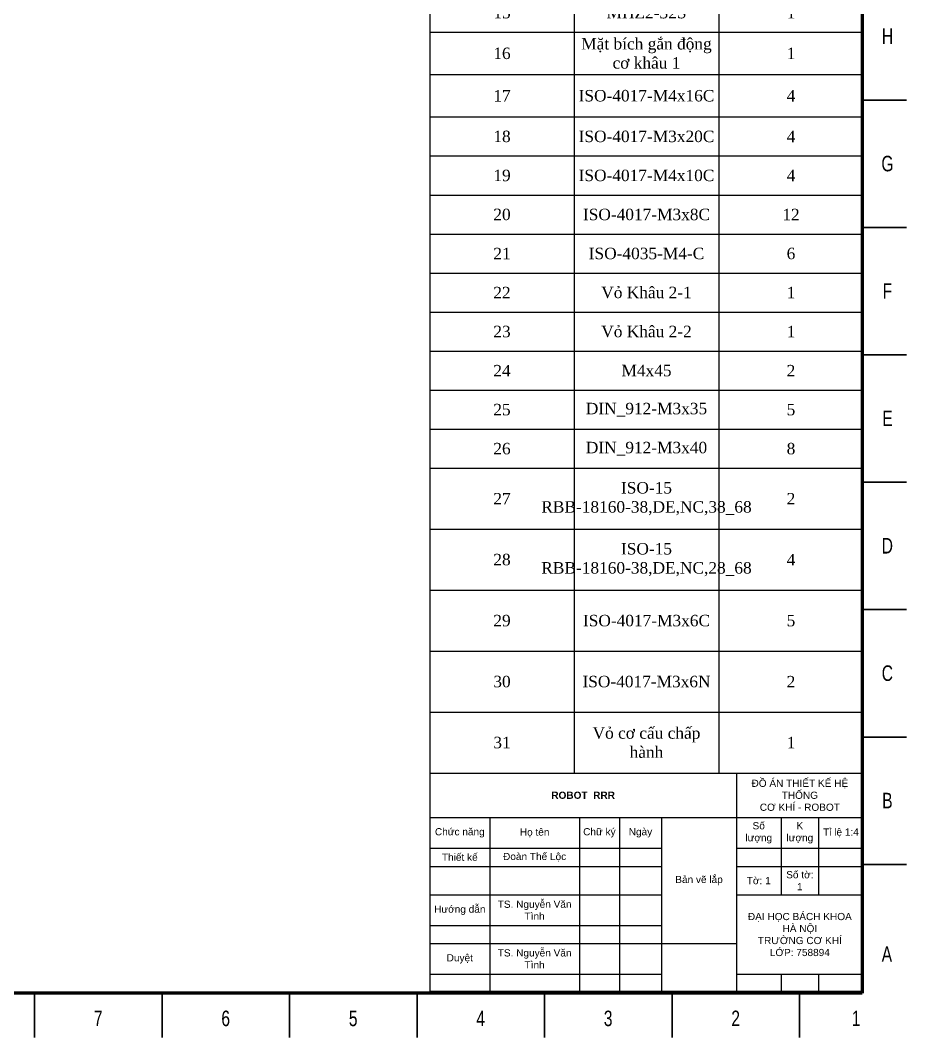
# Model space of a CAD drawing. Header units: millimetres. Extents: x 2 to 1187, y 2 to 839.
# Drawn here: x 838.9 to 1186.5, y 2.5 to 401.8 of the extents above; entities that cross this region are included whole.
import ezdxf

# ---------------------------------------------------------------- set-up
doc = ezdxf.new("R2010")
doc.units = ezdxf.units.MM
doc.header["$PDSIZE"] = -1
doc.styles.add('SLDTEXTSTYLE2', font='TXT', dxfattribs={"width": 0.75})

# ---------------------------------------------------------------- blocks, each defined once
blk = doc.blocks.new('*T44')
at = {"color": 0, "linetype": 'ByBlock', "lineweight": -2, "transparency": 16777216}
for p, q in [((0, 0), (170, 0)), ((0, 0), (0, -85.65)), ((120.28, 0), (120.28, -85.65)), ((170, 0), (170, -85.65)), ((0, -17.41), (170, -17.41)), ((23.57, -17.41), (23.57, -85.65)), ((58.69, -17.41), (58.69, -85.65)), ((74.35, -17.41), (74.35, -85.65)), ((90.93, -17.41), (90.93, -85.65)), ((137.76, -17.41), (137.76, -47.84)), ((152.51, -17.41), (152.51, -47.84)), ((0, -29.46), (90.93, -29.46)), ((120.28, -29.46), (170, -29.46)), ((0, -36.61), (90.93, -36.61)), ((120.28, -36.61), (170, -36.61)), ((0, -47.84), (90.93, -47.84)), ((120.28, -47.84), (170, -47.84)), ((0, -59.79), (90.93, -59.79)), ((0, -66.94), (120.28, -66.94)), ((0, -78.89), (90.93, -78.89)), ((120.28, -78.89), (170, -78.89)), ((137.76, -78.89), (137.76, -85.65)), ((152.51, -78.89), (152.51, -85.65)), ((0, -85.65), (170, -85.65))]:
    blk.add_line(p, q, dxfattribs=at)
at = {"color": 0, "transparency": 16777216, "char_height": 2.8222, "attachment_point": 5}
for s, insert, width in [('{\\fArial|b0|i0|c0;ĐỒ ÁN THIẾT KẾ HỆ THỐNG^JCƠ KHÍ - ROBOT', (145.14, -8.71), 46.7248), ('{\\fArial|b1|i0|c0|p34;ROBOT  RRR}', (60.14, -8.71), 117.2752), ('{\\fArial|b0|i0|c0;Số lượng', (129.02, -23.44), 14.4871), ('{\\fArial|b0|i0|c0;K lượng', (145.14, -23.44), 11.7505), ('{\\fArial|b0|i0|c0;Chức năng', (11.78, -23.44), 20.5685), ('{\\fArial|b0|i0|c0;Họ tên', (41.13, -23.44), 32.1232), ('{\\fArial|b0|i0|c0;Chữ ký', (66.52, -23.44), 12.6627), ('{\\fArial|b0|i0|c0;Ngày', (82.64, -23.44), 13.5749), ('{\\fArial|b0|i0|c0|p34;Tỉ lệ 1:4}', (161.26, -23.44), 14.4871), ('{\\fArial|b0|i0|c0;Thiết kế', (11.78, -33.03), 20.5685), ('{\\fArial|b0|i0|c0|p34;Đoàn Thế Lộc}', (41.13, -33.03), 32.1232), ('{\\fArial|b0|i0|c0;', (66.52, -33.03), 12.6627), ('{\\fArial|b0|i0|c0;', (82.64, -33.03), 13.5749), ('{\\fArial|b0|i0|c0;', (129.02, -33.03), 14.4871), ('{\\fArial|b0|i0|c0;', (145.14, -33.03), 11.7505), ('{\\fArial|b0|i0|c0;', (161.26, -33.03), 14.4871), ('{\\fArial|b0|i0|c0;Bản vẽ lắp', (105.6, -42.17), 26.3459), ('{\\fArial|b0|i0|c0;Số tờ: 1', (145.14, -42.22), 11.7505), ('{\\fArial|b0|i0|c0;', (11.78, -42.22), 20.5685), ('{\\fArial|b0|i0|c0;', (41.13, -42.22), 32.1232), ('{\\fArial|b0|i0|c0;', (66.52, -42.22), 12.6627), ('{\\fArial|b0|i0|c0;', (82.64, -42.22), 13.5749), ('{\\fArial|b0|i0|c0;Tờ: 1', (129.02, -42.22), 14.4871), ('{\\fArial|b0|i0|c0;', (161.26, -42.22), 14.4871), ('{\\fArial|b0|i0|c0;Hướng dẫn', (11.78, -53.82), 20.5685), ('{\\fArial|b0|i0|c0|p34;TS. Nguyễn Văn Tình}', (41.13, -53.82), 32.1232), ('{\\fArial|b0|i0|c0;', (66.52, -53.82), 12.6627), ('{\\fArial|b0|i0|c0;', (82.64, -53.82), 13.5749), ('{\\fArial|b0|i0|c0|p34;ĐẠI HỌC BÁCH KHOA HÀ NỘI^JTRƯỜNG CƠ KHÍ^JLỚP: 758894 }', (145.14, -63.37), 46.7248), ('{\\fArial|b0|i0|c0;', (11.78, -63.37), 20.5685), ('{\\fArial|b0|i0|c0;', (41.13, -63.37), 32.1232), ('{\\fArial|b0|i0|c0;', (66.52, -63.37), 12.6627), ('{\\fArial|b0|i0|c0;', (82.64, -63.37), 13.5749), ('{\\fArial|b0|i0|c0;Duyệt', (11.78, -72.91), 20.5685), ('{\\fArial|b0|i0|c0|p34;TS. Nguyễn Văn Tình}', (41.13, -72.91), 32.1232), ('{\\fArial|b0|i0|c0;', (66.52, -72.91), 12.6627), ('{\\fArial|b0|i0|c0;', (82.64, -72.91), 13.5749), ('{\\fArial|b0|i0|c0;', (105.6, -76.29), 26.3459), ('{\\fArial|b0|i0|c0;', (11.78, -82.27), 20.5685), ('{\\fArial|b0|i0|c0;', (41.13, -82.27), 32.1232), ('{\\fArial|b0|i0|c0;', (66.52, -82.27), 12.6627), ('{\\fArial|b0|i0|c0;', (82.64, -82.27), 13.5749), ('{\\fArial|b0|i0|c0;', (129.02, -82.27), 14.4871), ('{\\fArial|b0|i0|c0;', (145.14, -82.27), 11.7505), ('{\\fArial|b0|i0|c0;', (161.26, -82.27), 14.4871)]:
    blk.add_mtext(s, dxfattribs=dict(at, insert=insert, width=width))
blk = doc.blocks.new('*T47')
at = {"color": 0, "linetype": 'ByBlock', "lineweight": -2, "transparency": 16777216}
for p, q in [((0, 0), (170, 0)), ((0, 0), (0, -536.37)), ((56.67, 0), (56.67, -536.37)), ((113.33, 0), (113.33, -536.37)), ((170, 0), (170, -536.37)), ((0, -19), (170, -19)), ((0, -34), (170, -34)), ((0, -49), (170, -49)), ((0, -64), (170, -64)), ((0, -79), (170, -79)), ((0, -94), (170, -94)), ((0, -109), (170, -109)), ((0, -124), (170, -124)), ((0, -139), (170, -139)), ((0, -154.32), (170, -154.32)), ((0, -169.32), (170, -169.32)), ((0, -184.32), (170, -184.32)), ((0, -199.64), (170, -199.64)), ((0, -214.95), (170, -214.95)), ((0, -230.27), (170, -230.27)), ((0, -245.59), (170, -245.59)), ((0, -262.22), (170, -262.22)), ((0, -278.84), (170, -278.84)), ((0, -294.16), (170, -294.16)), ((0, -309.48), (170, -309.48)), ((0, -324.79), (170, -324.79)), ((0, -340.11), (170, -340.11)), ((0, -355.43), (170, -355.43)), ((0, -370.75), (170, -370.75)), ((0, -386.07), (170, -386.07)), ((0, -401.38), (170, -401.38)), ((0, -416.7), (170, -416.7)), ((0, -440.64), (170, -440.64)), ((0, -464.57), (170, -464.57)), ((0, -488.5), (170, -488.5)), ((0, -512.44), (170, -512.44)), ((0, -536.37), (170, -536.37))]:
    blk.add_line(p, q, dxfattribs=at)
at = {"color": 0, "transparency": 16777216, "char_height": 4.5, "width": 53.6667, "attachment_point": 5}
for s, insert in [('{\\fTimes New Roman|b1|i0|c0|p18;STT}', (28.33, -9.5)), ('{\\fTimes New Roman|b1|i0|c0|p18;Tên chi tiết}', (85, -9.5)), ('{\\fTimes New Roman|b1|i0|c0|p18;Số lượng}', (141.67, -9.5)), ('{\\fTimes New Roman|b0|i0|c0|p18;Đế robot}', (85, -26.5)), ('{\\fTimes New Roman|b0|i0|c0|p18;1', (28.33, -26.5)), ('{\\fTimes New Roman|b0|i0|c0|p18;1}', (141.67, -26.5)), ('{\\fTimes New Roman|b0|i0|c0|p18;2', (28.33, -41.5)), ('{\\fTimes New Roman|b0|i0|c0|p18;Vòng Chữ C1}', (85, -41.5)), ('{\\fTimes New Roman|b0|i0|c0|p18;1}', (141.67, -41.5)), ('{\\fTimes New Roman|b0|i0|c0|p18;3', (28.33, -56.5)), ('{\\fTimes New Roman|b0|i0|c0|p18;Khâu 1}', (85, -56.5)), ('{\\fTimes New Roman|b0|i0|c0|p18;1}', (141.67, -56.5)), ('{\\fTimes New Roman|b0|i0|c0|p18;4', (28.33, -71.5)), ('{\\fTimes New Roman|b0|i0|c0|p18;GIM8115-36}', (85, -71.5)), ('{\\fTimes New Roman|b0|i0|c0|p18;2}', (141.67, -71.5)), ('{\\fTimes New Roman|b0|i0|c0|p18;5', (28.33, -86.5)), ('{\\fTimes New Roman|b0|i0|c0|p18;Vỏ khâu 1.1}', (85, -86.5)), ('{\\fTimes New Roman|b0|i0|c0|p18;1}', (141.67, -86.5)), ('{\\fTimes New Roman|b0|i0|c0|p18;6', (28.33, -101.5)), ('{\\fTimes New Roman|b0|i0|c0|p18;GIM6010-48}', (85, -101.5)), ('{\\fTimes New Roman|b0|i0|c0|p18;1}', (141.67, -101.5)), ('{\\fTimes New Roman|b0|i0|c0|p18;7', (28.33, -116.5)), ('{\\fTimes New Roman|b0|i0|c0|p18;Trục khớp 2}', (85, -116.5)), ('{\\fTimes New Roman|b0|i0|c0|p18;1}', (141.67, -116.5)), ('{\\fTimes New Roman|b0|i0|c0|p18;8', (28.33, -131.5)), ('{\\fTimes New Roman|b0|i0|c0|p18;Vòng Chữ C2}', (85, -131.5)), ('{\\fTimes New Roman|b0|i0|c0|p18;1}', (141.67, -131.5)), ('{\\fTimes New Roman|b0|i0|c0|p18;Vòng chặn động cơ khâu 2}', (85, -146.66)), ('{\\fTimes New Roman|b0|i0|c0|p18;9', (28.33, -146.66)), ('{\\fTimes New Roman|b0|i0|c0|p18;1}', (141.67, -146.66)), ('{\\fTimes New Roman|b0|i0|c0|p18;10', (28.33, -161.82)), ('{\\fTimes New Roman|b0|i0|c0|p18;Vỏ khâu 1.2}', (85, -161.82)), ('{\\fTimes New Roman|b0|i0|c0|p18;1}', (141.67, -161.82)), ('{\\fTimes New Roman|b0|i0|c0|p18;11', (28.33, -176.82)), ('{\\fTimes New Roman|b0|i0|c0|p18;Khâu 2}', (85, -176.82)), ('{\\fTimes New Roman|b0|i0|c0|p18;1}', (141.67, -176.82)), ('{\\fTimes New Roman|b0|i0|c0|p18;Vòng chặn động cơ khâu 3}', (85, -191.98)), ('{\\fTimes New Roman|b0|i0|c0|p18;12', (28.33, -191.98)), ('{\\fTimes New Roman|b0|i0|c0|p18;1}', (141.67, -191.98)), ('{\\fTimes New Roman|b0|i0|c0|p18;13', (28.33, -207.29)), ('{\\fTimes New Roman|b0|i0|c0|p18;Trục khớp 3}', (85, -207.29)), ('{\\fTimes New Roman|b0|i0|c0|p18;1}', (141.67, -207.29)), ('{\\fTimes New Roman|b0|i0|c0|p18;14', (28.33, -222.61)), ('{\\fTimes New Roman|b0|i0|c0|p18;Khâu 3}', (85, -222.61)), ('{\\fTimes New Roman|b0|i0|c0|p18;1}', (141.67, -222.61)), ('{\\fTimes New Roman|b0|i0|c0|p18;15', (28.33, -237.93)), ('{\\fTimes New Roman|b0|i0|c0|p18;MHZ2-32S}', (85, -237.93)), ('{\\fTimes New Roman|b0|i0|c0|p18;1}', (141.67, -237.93)), ('{\\fTimes New Roman|b0|i0|c0|p18;Mặt bích gắn động cơ khâu 1}', (85, -253.9)), ('{\\fTimes New Roman|b0|i0|c0|p18;16', (28.33, -253.9)), ('{\\fTimes New Roman|b0|i0|c0|p18;1}', (141.67, -253.9)), ('{\\fTimes New Roman|b0|i0|c0|p18;17', (28.33, -270.53)), ('{\\fTimes New Roman|b0|i0|c0|p18;ISO-4017-M4x16C}', (85, -270.53)), ('{\\fTimes New Roman|b0|i0|c0|p18;4}', (141.67, -270.53)), ('{\\fTimes New Roman|b0|i0|c0|p18;18', (28.33, -286.5)), ('{\\fTimes New Roman|b0|i0|c0|p18;ISO-4017-M3x20C}', (85, -286.5)), ('{\\fTimes New Roman|b0|i0|c0|p18;4}', (141.67, -286.5)), ('{\\fTimes New Roman|b0|i0|c0|p18;19', (28.33, -301.82)), ('{\\fTimes New Roman|b0|i0|c0|p18;ISO-4017-M4x10C}', (85, -301.82)), ('{\\fTimes New Roman|b0|i0|c0|p18;4}', (141.67, -301.82)), ('{\\fTimes New Roman|b0|i0|c0|p18;20', (28.33, -317.14)), ('{\\fTimes New Roman|b0|i0|c0|p18;ISO-4017-M3x8C}', (85, -317.14)), ('{\\fTimes New Roman|b0|i0|c0|p18;12}', (141.67, -317.14)), ('{\\fTimes New Roman|b0|i0|c0|p18;21', (28.33, -332.45)), ('{\\fTimes New Roman|b0|i0|c0|p18;ISO-4035-M4-C}', (85, -332.45)), ('{\\fTimes New Roman|b0|i0|c0|p18;6}', (141.67, -332.45)), ('{\\fTimes New Roman|b0|i0|c0|p18;22', (28.33, -347.77)), ('{\\fTimes New Roman|b0|i0|c0|p18;Vỏ Khâu 2-1}', (85, -347.77)), ('{\\fTimes New Roman|b0|i0|c0|p18;1}', (141.67, -347.77)), ('{\\fTimes New Roman|b0|i0|c0|p18;23', (28.33, -363.09)), ('{\\fTimes New Roman|b0|i0|c0|p18;Vỏ Khâu 2-2}', (85, -363.09)), ('{\\fTimes New Roman|b0|i0|c0|p18;1}', (141.67, -363.09)), ('{\\fTimes New Roman|b0|i0|c0|p18;24', (28.33, -378.41)), ('{\\fTimes New Roman|b0|i0|c0|p18;M4x45}', (85, -378.41)), ('{\\fTimes New Roman|b0|i0|c0|p18;2}', (141.67, -378.41)), ('{\\fTimes New Roman|b0|i0|c0|p18;DIN_912-M3x35}', (85, -393.73)), ('{\\fTimes New Roman|b0|i0|c0|p18;25', (28.33, -393.73)), ('{\\fTimes New Roman|b0|i0|c0|p18;5}', (141.67, -393.73)), ('{\\fTimes New Roman|b0|i0|c0|p18;26', (28.33, -409.04)), ('{\\fTimes New Roman|b0|i0|c0|p18;DIN_912-M3x40}', (85, -409.04)), ('{\\fTimes New Roman|b0|i0|c0|p18;8}', (141.67, -409.04)), ('{\\fTimes New Roman|b0|i0|c0|p18;ISO-15 RBB-18160-38,DE,NC,38_68}', (85, -428.67)), ('{\\fTimes New Roman|b0|i0|c0|p18;27', (28.33, -428.67)), ('{\\fTimes New Roman|b0|i0|c0|p18;2}', (141.67, -428.67)), ('{\\fTimes New Roman|b0|i0|c0|p18;ISO-15 RBB-18160-38,DE,NC,28_68}', (85, -452.6)), ('{\\fTimes New Roman|b0|i0|c0|p18;28', (28.33, -452.6)), ('{\\fTimes New Roman|b0|i0|c0|p18;4}', (141.67, -452.6)), ('{\\fTimes New Roman|b0|i0|c0|p18;29', (28.33, -476.54)), ('{\\fTimes New Roman|b0|i0|c0|p18;ISO-4017-M3x6C}', (85, -476.54)), ('{\\fTimes New Roman|b0|i0|c0|p18;5}', (141.67, -476.54)), ('{\\fTimes New Roman|b0|i0|c0|p18;30', (28.33, -500.47)), ('{\\fTimes New Roman|b0|i0|c0|p18;ISO-4017-M3x6N}', (85, -500.47)), ('{\\fTimes New Roman|b0|i0|c0|p18;2}', (141.67, -500.47)), ('{\\fTimes New Roman|b0|i0|c0|p18;Vỏ cơ cấu chấp hành }', (85, -524.41)), ('{\\fTimes New Roman|b0|i0|c0|p18;31', (28.33, -524.41)), ('{\\fTimes New Roman|b0|i0|c0|p18;1}', (141.67, -524.41))]:
    blk.add_mtext(s, dxfattribs=dict(at, insert=insert))

msp = doc.modelspace()

# ---------------------------------------------------------------- linework, layer by layer
at = {"color": 7, "linetype": 'Continuous', "lineweight": 70}
for p, q in [((1169, 821), (1169, 20)), ((1169, 20), (20, 20))]:
    msp.add_line(p, q, dxfattribs=at)
at = {"color": 7, "linetype": 'Continuous', "lineweight": 35}
for p, q in [((1169, 370.5), (1186.5, 370.5)), ((1169, 320.5), (1186.5, 320.5)), ((1169, 270.5), (1186.5, 270.5)), ((1169, 220.5), (1186.5, 220.5)), ((1169, 170.5), (1186.5, 170.5)), ((1169, 120.5), (1186.5, 120.5)), ((1169, 70.5), (1186.5, 70.5)), ((844.5, 20), (844.5, 2.5)), ((894.5, 20), (894.5, 2.5)), ((944.5, 20), (944.5, 2.5)), ((994.5, 20), (994.5, 2.5)), ((1044.5, 20), (1044.5, 2.5)), ((1094.5, 20), (1094.5, 2.5)), ((1144.5, 20), (1144.5, 2.5))]:
    msp.add_line(p, q, dxfattribs=at)
at = {"color": 7, "linetype": 'Continuous', "lineweight": 18}
for p, q in [((1169.1615, 84.4529), (1169.1615, 20.4529)), ((1167.9779, 20.6781), (1007.6589, 20.6781))]:
    msp.add_line(p, q, dxfattribs=at)
at = {"color": 7, "linetype": 'Continuous', "lineweight": 0}
msp.add_point((889.1615, 20.4529), dxfattribs=at)

# ---------------------------------------------------------------- block references
for name, p in [('*T47', (999.4779, 642.7051)), ('*T44', (999.4779, 106.3327))]:
    msp.add_blockref(name, p)

# ---------------------------------------------------------------- texts
at = {"color": 7, "linetype": 'Continuous', "lineweight": 0, "char_height": 6.096, "attachment_point": 2, "style": 'SLDTEXTSTYLE2'}
for s, insert in [('H', (1178.9852, 398.6137)), ('G', (1178.9809, 348.6137)), ('F', (1178.9365, 298.6137)), ('E', (1179.0106, 248.6137)), ('D', (1178.9302, 198.6137)), ('C', (1178.9365, 148.6137)), ('B', (1178.9534, 98.6137)), ('A', (1178.7566, 38.3637)), ('7', (869.4386, 13.1137)), ('6', (919.4386, 13.1137)), ('5', (969.4386, 13.1137)), ('4', (1019.4386, 13.1137)), ('3', (1069.4386, 13.1137)), ('2', (1119.4386, 13.1137)), ('1', (1166.6886, 13.1137))]:
    msp.add_mtext(s, dxfattribs=dict(at, insert=insert))

doc.saveas('drawing.dxf')
